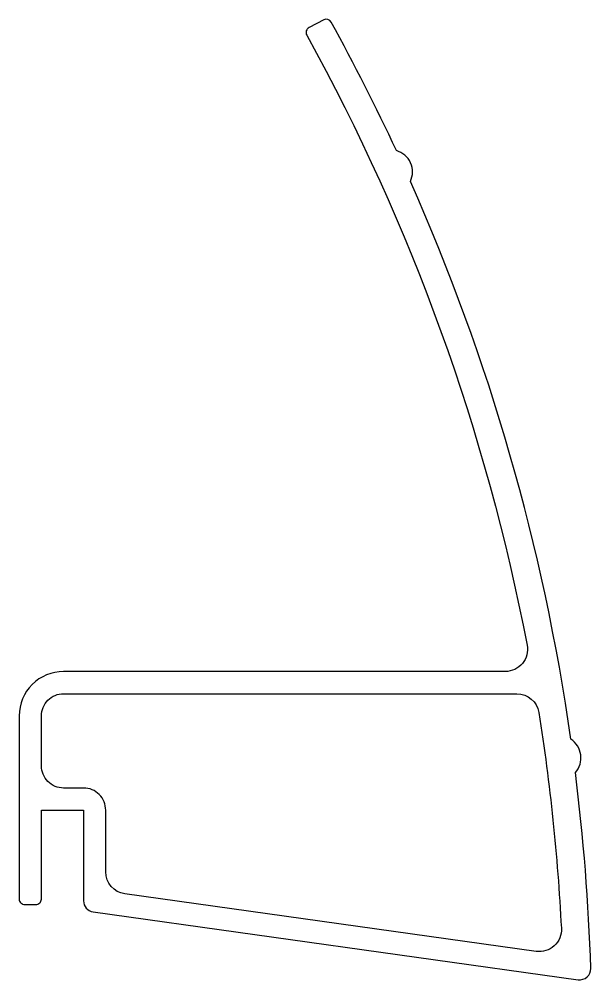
# Model space of a CAD drawing. Extents: x 380.3 to 431.8, y 241 to 327.6.
import ezdxf

# ---------------------------------------------------------------- set-up
doc = ezdxf.new("R2010")
doc.units = 0
doc.layers.get('0').update_dxf_attribs({"linetype": 'CONTINUOUS'})

msp = doc.modelspace()

# ---------------------------------------------------------------- linework, layer by layer
for points in [[(380.268, 248.297, 0.414214), (380.768, 247.797), (381.768, 247.797, 0.414214), (382.268, 248.297), (382.268, 256.297), (386.068, 256.297), (386.068, 248.13, 0.37409), (386.929, 247.14), (430.646, 241.028, 0.465168), (431.784, 242.05, 0.023405), (430.393, 259.688, 0.459339), (429.989, 262.696, 0.069478), (415.523, 312.953, 0.463097), (414.26, 315.729, 0.017175), (408.384, 327.311, 0.409548), (407.712, 327.511), (406.387, 326.808, 0.418932), (406.184, 326.125, -0.078771), (426.039, 271.173, -0.470876), (424.075, 268.797), (384.268, 268.797, 0.414214), (380.268, 264.797)], [(388.068, 250.74), (388.068, 256.297, 0.414214), (386.068, 258.297), (384.268, 258.297, -0.414214), (382.268, 260.297), (382.268, 264.797, -0.414214), (384.268, 266.797), (425.124, 266.797, -0.369079), (427.099, 265.108, -0.026216), (429.131, 245.661, -0.471202), (426.857, 243.577), (389.791, 248.759, -0.37409)]]:
    msp.add_lwpolyline(points, format="xyb", close=True)

doc.saveas('drawing.dxf')
